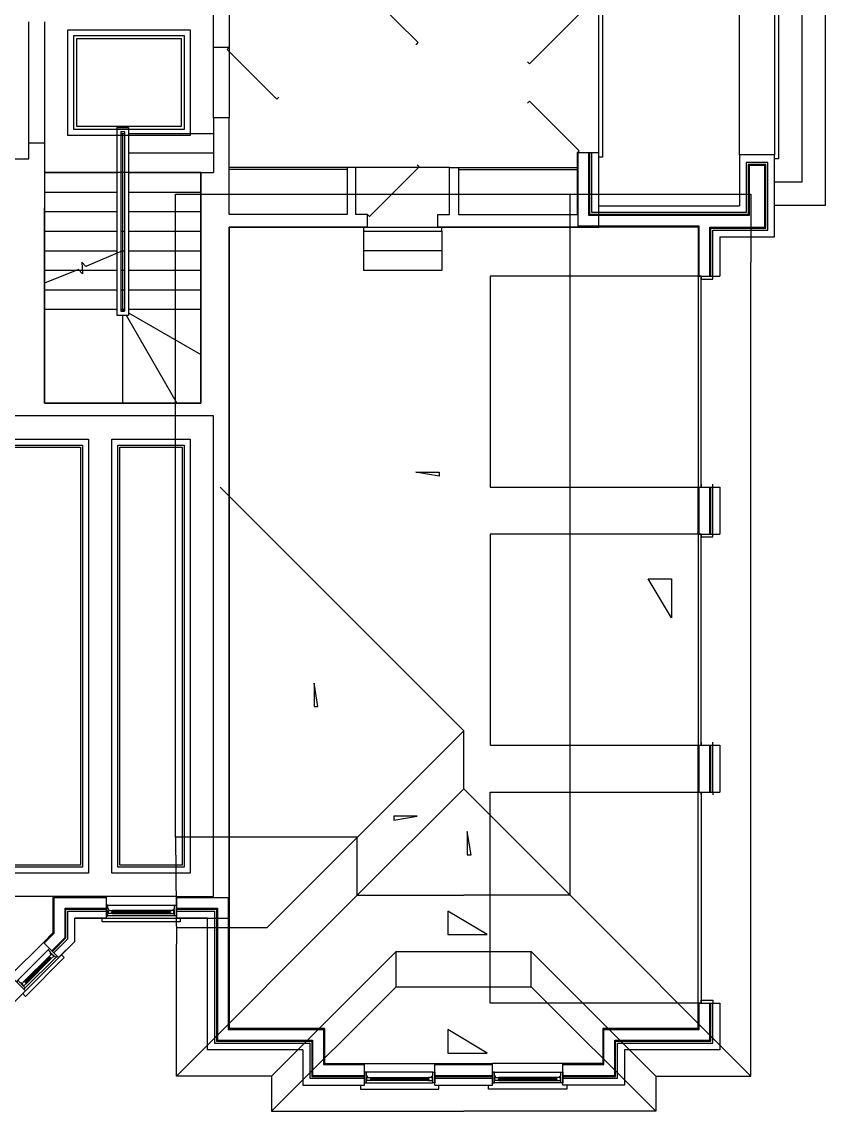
# Model space of a CAD drawing. Header units: metres. Extents: x -754 to 754, y 1 to 1180.
# Drawn here: x 343 to 754, y 61 to 618 of the extents above; entities that cross this region are included whole.
import ezdxf

# ---------------------------------------------------------------- set-up
doc = ezdxf.new("R2010")
doc.units = ezdxf.units.M

msp = doc.modelspace()

# ---------------------------------------------------------------- linework, layer by layer
at = {"layer": 'Defpoints', "elevation": 0.34}
msp.add_lwpolyline([(-177, 116.5), (-70, 116.5), (-70, 139), (70, 139), (70, 116.5), (177, 116.5), (177, 159.5), (244.99, 159.5), (244.99, 147.5), (277.94, 114.55), (337.05, 114.55), (370, 147.5), (370, 159.5), (438, 159.5), (449, 159.5), (449, 513), (638.09, 513), (638.09, 665.5)], dxfattribs=at)
at = {"layer": 'Defpoints', "color": 4, "elevation": 0.34}
msp.add_lwpolyline([(434.5, 541), (354.5, 541), (354.5, 423), (434.5, 423)], close=True, dxfattribs=at)
at = {"layer": 'FP-Above'}
for p, q in [((728.09, 624, 0.34), (728.09, 550, 0.34)), ((346.5, 556, 0.34), (346.5, 618.08, 0.34)), ((354.5, 618.08, 0.34), (354.5, 556, 0.34)), ((441.01, 569, 0.34), (441.01, 605, 0.34)), ((441.01, 569, 0.34), (441.01, 605, 0.34)), ((449, 605, 0.34), (449, 569, 0.34))]:
    msp.add_line(p, q, dxfattribs=at)
at = {"layer": 'FP-Above', "elevation": 0.34}
for points in [[(366.5, 614.08), (429, 614.08), (429, 560), (366.5, 559.99)], [(369.5, 611.08), (426, 611.08), (426, 563), (369.5, 562.99)], [(371, 609.58), (424.5, 609.58), (424.5, 564.5), (371, 564.49)]]:
    msp.add_lwpolyline(points, close=True, dxfattribs=at)
at = {"layer": 'FP-Above', "elevation": -0.34}
msp.add_lwpolyline([(561.8, 543.5), (513.8, 543.5)], dxfattribs=at)
at = {"layer": 'FP-Above'}
for points in [[(238, 404.5), (377, 404.5), (377, 182.5), (238, 182.5)], [(241, 401.5), (374, 401.5), (374, 185.5), (241, 185.5)], [(429, 182.5), (389, 182.5), (389, 404.5), (429, 404.5)], [(426, 185.5), (392, 185.5), (392, 401.5), (426, 401.5)], [(242, 400.5), (373, 400.5), (373, 186.5), (242, 186.5)], [(425, 186.5), (393, 186.5), (393, 400.5), (425, 400.5)]]:
    msp.add_lwpolyline(points, close=True, dxfattribs=at)
msp.add_lwpolyline([(359.01, 170.5), (255.99, 170.5)], dxfattribs=at)
at = {"layer": 'FP-Door'}
for p, q in [((710.09, 550, 0.34), (710.09, 624, 0.34)), ((582.5, 488), (582.5, 380)), ((690.5, 488), (582.5, 488)), ((582.5, 380), (690.5, 380)), ((582.5, 356), (582.5, 248)), ((690.5, 356), (582.5, 356)), ((582.5, 248), (690.5, 248)), ((582.5, 116), (582.5, 224)), ((582.5, 224), (690.5, 224)), ((690.5, 116), (582.5, 116))]:
    msp.add_line(p, q, dxfattribs=at)
for points in [[(544.63, 606.41), (545.69, 607.47), (523.06, 630.1), (522, 629.04)], [(601.64, 597.59), (602.7, 596.53), (628.15, 621.98), (627.09, 623.04)], [(474.45, 579.54), (473.39, 578.48), (447.94, 603.94), (449, 605)], [(601.64, 576.5), (602.7, 577.56), (628.15, 552.1), (627.09, 551.04)], [(545.25, 544.96), (546.31, 543.9), (520.86, 518.44), (519.8, 519.5)], [(689, 488), (689, 380), (690.5, 380), (690.5, 488)], [(690.5, 488), (690.5, 486.5), (696.5, 486.5), (696.5, 488)], [(690.5, 381.5), (690.5, 380), (696.5, 380), (696.5, 381.5)], [(689, 356), (689, 248), (690.5, 248), (690.5, 356)], [(690.5, 356), (690.5, 354.5), (696.5, 354.5), (696.5, 356)], [(690.5, 249.5), (690.5, 248), (696.5, 248), (696.5, 249.5)], [(689, 116), (689, 224), (690.5, 224), (690.5, 116)], [(690.5, 222.5), (690.5, 224), (696.5, 224), (696.5, 222.5)], [(690.5, 116), (690.5, 117.5), (696.5, 117.5), (696.5, 116)]]:
    msp.add_lwpolyline(points, dxfattribs=at)
at = {"layer": 'FP-Mill'}
for points in [[(509.3, 542.5), (449, 542.5)], [(566.3, 542.5), (627.09, 542.5)]]:
    msp.add_lwpolyline(points, dxfattribs=at)
at = {"layer": 'FP-Note'}
for points in [[(544.45, 387.68), (556.45, 387.68), (556.45, 385.68), (544.45, 387.68)], [(663.39, 333.1), (675.39, 333.1), (675.39, 313.1), (663.39, 333.1)], [(492.45, 279.69), (492.45, 267.69), (494.45, 267.69), (492.45, 279.69)], [(545.2, 211.58), (533.2, 211.58), (533.2, 209.58), (545.2, 211.58)], [(570.81, 203.81), (570.81, 191.81), (572.81, 191.81), (570.81, 203.81)], [(560.96, 163.07), (560.96, 151.07), (580.96, 151.07), (560.96, 163.07)], [(560.96, 102.45), (560.96, 90.45), (580.96, 90.45), (560.96, 102.45)]]:
    msp.add_lwpolyline(points, dxfattribs=at)
at = {"layer": 'FP-Proposed Wall'}
for p, q in [((441, 605, 0.34), (441, 626.08, 0.34)), ((449, 629.04, 0.34), (449, 605, 0.34)), ((449, 605, 0.34), (441, 605, 0.34)), ((449, 605, 0.34), (441.01, 605, 0.34)), ((441, 569, 0.34), (441, 541, 0.34)), ((449, 569, 0.34), (441, 569, 0.34)), ((449, 569, 0.34), (441.01, 569, 0.34)), ((449, 519.5, 0.34), (449, 569, 0.34)), ((346.5, 548, 0.34), (346.5, 556, 0.34)), ((354.5, 556, 0.34), (346.5, 556, 0.34)), ((354.5, 556, 0.34), (354.5, 523, 0.34)), ((326.5, 548, 0.34), (346.5, 548, 0.34)), ((627.09, 551.04, 0.34), (627.09, 519.5, 0.34)), ((638.09, 551.04, 0.34), (627.09, 551.04, 0.34)), ((638.09, 524, 0.34), (638.09, 551.04, 0.34)), ((710.09, 550, 0.34), (710.09, 524, 0.34)), ((728.09, 550, 0.34), (710.09, 550, 0.34)), ((728.09, 508.08, 0.34), (728.09, 550, 0.34)), ((434.5, 541, 0.34), (434.5, 423, 0.34)), ((434.5, 541, 0.34), (441, 541, 0.34)), ((509.3, 543.5, 0.34), (509.3, 519.5, 0.34)), ((513.8, 543.5, 0.34), (509.3, 543.5, 0.34)), ((513.8, 519.5, 0.34), (513.8, 543.5, 0.34)), ((561.8, 519.5, 0.34), (561.8, 543.5, 0.34)), ((561.8, 543.5, 0.34), (566.3, 543.5, 0.34)), ((566.3, 543.5, 0.34), (566.3, 519.5, 0.34)), ((354.5, 423, 0.34), (354.5, 523, 0.34)), ((354.5, 523, 0.34), (354.5, 523, 0.34)), ((509.3, 519.5, 0.34), (449, 519.5, 0.34)), ((519.8, 519.5, 0.34), (513.8, 519.5, 0.34)), ((519.8, 513, 0.34), (519.8, 519.5, 0.34)), ((555.8, 513, 0.34), (555.8, 519.5, 0.34)), ((555.8, 519.5, 0.34), (561.8, 519.5, 0.34)), ((566.3, 519.5, 0.34), (627.09, 519.5, 0.34)), ((638.09, 524, 0.34), (710.09, 524, 0.34)), ((449, 513, 0.34), (449, 103, 0.34)), ((519.8, 513, 0.34), (449, 513, 0.34)), ((689.09, 513, 0.34), (555.8, 513, 0.34)), ((689.09, 488, 0.34), (689.09, 513, 0.34)), ((700.09, 508.08, 0.34), (700.09, 488, 0.34)), ((700.09, 508.08, 0.34), (728.09, 508.08, 0.34)), ((689.09, 488, 0.34), (700.09, 488, 0.34)), ((434.5, 423, 0.34), (354.5, 423, 0.34)), ((441, 416.5, 0.34), (326.5, 416.5, 0.34)), ((441, 170.5, 0.34), (441, 416.5, 0.34)), ((689, 356, 0.34), (689, 380, 0.34)), ((689, 380, 0.34), (700, 380, 0.34)), ((700, 380, 0.34), (700, 356, 0.34)), ((689, 356, 0.34), (700, 356, 0.34)), ((689, 224, 0.34), (689, 248, 0.34)), ((689, 248, 0.34), (700, 248, 0.34)), ((700, 248, 0.34), (700, 224, 0.34)), ((689, 224, 0.34), (700, 224, 0.34)), ((386, 170.5, 0.34), (359, 170.5, 0.34)), ((386, 170.5, 0.34), (386, 159.5, 0.34)), ((422, 170.5, 0.34), (422, 159.5, 0.34)), ((422, 170.5, 0.34), (441, 170.5, 0.34)), ((386, 159.5, 0.34), (370, 159.5, 0.34)), ((438, 159.5, 0.34), (422, 159.5, 0.34)), ((438, 92, 0.34), (438, 159.5, 0.34)), ((353.97, 147.03, 0.34), (361.75, 139.25, 0.34)), ((337, 130.06, 0.34), (344.78, 122.28, 0.34)), ((689, 103, 0.34), (689, 116, 0.34)), ((689, 116, 0.34), (700, 116, 0.34)), ((700, 116, 0.34), (700, 92, 0.34)), ((497.73, 103, 0.34), (449, 103, 0.34)), ((449, 103, 0.34), (449, 103, 0.34)), ((497.73, 103, 0.34), (497.73, 85, 0.34)), ((640.27, 103, 0.34), (640.27, 85, 0.34)), ((689, 103, 0.34), (640.27, 103, 0.34)), ((486.73, 92, 0.34), (438, 92, 0.34)), ((486.73, 92, 0.34), (486.73, 74, 0.34)), ((651.27, 92, 0.34), (651.27, 74, 0.34)), ((700, 92, 0.34), (651.27, 92, 0.34)), ((497.73, 85, 0.34), (518.25, 85, 0.34)), ((518.25, 74, 0.34), (518.25, 85, 0.34)), ((554.25, 74, 0.34), (554.25, 85, 0.34)), ((554.25, 85, 0.34), (583.75, 85, 0.34)), ((583.75, 74, 0.34), (583.75, 85, 0.34)), ((619.75, 74, 0.34), (619.75, 85, 0.34)), ((640.27, 85, 0.34), (619.75, 85, 0.34)), ((486.73, 74, 0.34), (518.25, 74, 0.34)), ((554.25, 74, 0.34), (583.75, 74, 0.34)), ((651.27, 74, 0.34), (619.75, 74, 0.34))]:
    msp.add_line(p, q, dxfattribs=at)
at = {"layer": 'FP-Proposed Wall', "elevation": 0.34}
for points in [[(353.97, 147.03), (359, 152.06), (359, 170.5)], [(361.75, 139.25), (370, 147.5), (370, 159.5)], [(325.5, 114.55), (337.05, 114.55), (344.78, 122.28)]]:
    msp.add_lwpolyline(points, dxfattribs=at)
at = {"layer": 'FP-Roof', "color": 1}
for p, q in [((421.57, 200.9), (421.57, 529.84)), ((421.57, 529.84), (623.51, 529.84)), ((623.51, 171.16), (623.51, 529.84)), ((623.51, 529.84), (716, 529.84)), ((716, 529.84), (716, 495.17)), ((716, 78.67), (716, 495.17)), ((421.57, 200.9), (422, 146.17)), ((446.61, 200.9), (421.57, 200.9)), ((514.63, 200.9), (446.61, 200.9)), ((468.21, 154.48), (514.63, 200.9)), ((514.48, 171.16), (514.48, 200.9)), ((422, 78.67), (514.48, 171.16)), ((514.48, 171.16), (569, 171.16)), ((623.51, 171.16), (569, 171.16)), ((716, 78.67), (623.51, 171.16)), ((468.21, 154.48), (421.93, 154.48)), ((422, 78.67), (422, 146.17)), ((470.73, 78.67), (534.42, 142.36)), ((534.42, 124.36), (534.42, 142.36)), ((534.42, 142.36), (603.58, 142.36)), ((667.27, 78.67), (603.58, 142.36)), ((603.58, 124.36), (603.58, 142.36)), ((470.73, 60.67), (534.42, 124.36)), ((534.42, 124.36), (603.58, 124.36)), ((667.27, 60.67), (603.58, 124.36)), ((470.73, 78.67), (422, 78.67)), ((667.27, 78.67), (716, 78.67))]:
    msp.add_line(p, q, dxfattribs=at)
for points in [[(470.73, 78.67), (470.73, 60.67), (569, 60.67)], [(667.27, 78.67), (667.27, 60.67), (569, 60.67)]]:
    msp.add_lwpolyline(points, dxfattribs=at)
at = {"layer": 'FP-Roof Detail'}
for points in [[(569, 225.67), (569, 255.27), (444.36, 379.91)], [(514.48, 200.76), (569, 255.27)], [(514.48, 171.16), (569, 225.67)], [(623.51, 171.16), (569, 225.67)]]:
    msp.add_lwpolyline(points, dxfattribs=at)
at = {"layer": 'FP-Stair'}
for p, q in [((391.5, 564, 0.34), (397.5, 564, 0.34)), ((391.5, 564, 0.34), (391.5, 468, 0.34)), ((397.5, 564, 0.34), (397.5, 468, 0.34)), ((393.5, 562, 0.34), (393.5, 470, 0.34)), ((393.5, 562, 0.34), (395.5, 562, 0.34)), ((393.5, 561, 0.34), (395.5, 561, 0.34)), ((394.5, 561, 0.34), (394.5, 470, 0.34)), ((395.5, 562, 0.34), (395.5, 470, 0.34)), ((397.5, 561, 0.34), (441, 561, 0.34)), ((397.5, 551, 0.34), (441, 551, 0.34)), ((354.5, 541, 0.34), (391.5, 541, 0.34)), ((397.5, 541, 0.34), (434.5, 541, 0.34)), ((354.5, 531, 0.34), (391.5, 531, 0.34)), ((397.5, 531, 0.34), (434.5, 531, 0.34)), ((354.5, 521, 0.34), (391.5, 521, 0.34)), ((397.5, 521, 0.34), (434.5, 521, 0.34)), ((354.5, 511, 0.34), (391.5, 511, 0.34)), ((393.5, 511, 0.34), (395.5, 511, 0.34)), ((397.5, 511, 0.34), (434.5, 511, 0.34)), ((517.8, 511.01, 0.34), (517.8, 491.01, 0.34)), ((557.8, 511.01, 0.34), (557.8, 491.01, 0.34)), ((354.5, 501, 0.34), (391.5, 501, 0.34)), ((393.5, 501, 0.34), (395.5, 501, 0.34)), ((397.5, 501, 0.34), (434.5, 501, 0.34)), ((354.5, 491, 0.34), (373.88, 491, 0.34)), ((373.88, 491, 0.34), (391.5, 491, 0.34)), ((393.5, 491, 0.34), (395.5, 491, 0.34)), ((397.5, 491, 0.34), (434.5, 491, 0.34)), ((354.5, 481, 0.34), (391.5, 481, 0.34)), ((393.5, 481, 0.34), (395.5, 481, 0.34)), ((397.5, 481, 0.34), (434.5, 481, 0.34)), ((354.5, 471, 0.34), (391.5, 471, 0.34)), ((393.5, 471, 0.34), (395.5, 471, 0.34)), ((393.5, 470, 0.34), (395.5, 470, 0.34)), ((394.5, 471, 0.34), (395.08, 470, 0.34)), ((394.5, 471, 0.34), (395.5, 470.42, 0.34)), ((397.5, 471, 0.34), (434.5, 471, 0.34)), ((397.5, 469.27, 0.34), (434.5, 447.91, 0.34)), ((391.5, 468, 0.34), (397.5, 468, 0.34)), ((394.5, 468, 0.34), (394.5, 423, 0.34)), ((396.23, 468, 0.34), (422.21, 423, 0.34))]:
    msp.add_line(p, q, dxfattribs=at)
for points, elevation in [([(728, 650.04), (754, 650.04), (754, 524.04), (728, 524.04)], 0.34), ([(728, 638.04), (742, 638.04), (742, 536.04), (728, 536.04)], 0.34), ([(640.09, 625.04), (640.09, 548.91), (638.09, 548.91)], 1.51)]:
    msp.add_lwpolyline(points, dxfattribs=dict(at, elevation=elevation))
for points in [[(728.09, 626), (730.09, 626), (730.09, 548), (728.09, 548)], [(517.8, 513.01), (517.8, 511.01), (557.8, 511.01), (557.8, 513.01)], [(517.8, 501.01), (557.8, 501.01)], [(517.8, 491.01), (557.8, 491.01)]]:
    msp.add_lwpolyline(points, dxfattribs=at)
at = {"layer": 'FP-Stair', "linetype": 'Continuous'}
msp.add_lwpolyline([(394.5, 501), (375.67, 492.9), (373.69, 495.05), (373.96, 489.21), (371.98, 491.36), (354.5, 484.33)], dxfattribs=at)
at = {"layer": 'FP-Wall Detail', "elevation": 0.34}
for points in [[(689.5, 488), (689.5, 513.5), (627.59, 513.5), (627.59, 551.04)], [(695, 519), (633.09, 519), (633.09, 551.04)], [(695.5, 519.5), (633.59, 519.5), (633.59, 551.04)], [(696.5, 520.5), (634.59, 520.5), (634.59, 551.04)], [(695, 513.08), (723.09, 513.08), (723.09, 544.58), (715.09, 544.58), (715.09, 519), (695, 519)], [(695.5, 512.58), (723.59, 512.58), (723.59, 545.08), (714.59, 545.08), (714.59, 519.5), (695.5, 519.5)], [(696.5, 511.58), (724.59, 511.58), (724.59, 546.08), (713.59, 546.08), (713.59, 520.5), (696.5, 520.5)], [(695, 488), (695, 513.08)], [(695.5, 488), (695.5, 512.58)], [(696.5, 488), (696.5, 511.58)], [(689.5, 356), (689.5, 380)], [(695, 356), (695, 380)], [(695.5, 356), (695.5, 380)], [(696.5, 356), (696.5, 380)], [(689.5, 224), (689.5, 248)], [(695, 224), (695, 248)], [(695.5, 224), (695.5, 248)], [(696.5, 224), (696.5, 248)], [(354.32, 146.68), (359.5, 151.85), (359.5, 170), (386, 170)], [(422, 170), (448.5, 170), (448.5, 102.5), (497.23, 102.5), (497.23, 84.5), (518.25, 84.5)], [(358.21, 142.79), (365, 149.57), (365, 164.5), (386, 164.5)], [(358.57, 142.43), (365.5, 149.36), (365.5, 164), (386, 164)], [(359.27, 141.73), (366.5, 148.95), (366.5, 163), (386, 163)], [(422, 164.5), (443, 164.5), (443, 97), (491.73, 97), (491.73, 79), (518.25, 79)], [(422, 164), (442.5, 164), (442.5, 96.5), (491.23, 96.5), (491.23, 78.5), (518.25, 78.5)], [(422, 163), (441.5, 163), (441.5, 95.5), (490.23, 95.5), (490.23, 77.5), (518.25, 77.5)], [(619.75, 77.5), (647.77, 77.5), (647.77, 95.5), (696.5, 95.5), (696.5, 116)], [(619.75, 78.5), (646.77, 78.5), (646.77, 96.5), (695.5, 96.5), (695.5, 116)], [(619.75, 79), (646.27, 79), (646.27, 97), (695, 97), (695, 116)], [(619.75, 84.5), (640.77, 84.5), (640.77, 102.5), (689.5, 102.5), (689.5, 116)], [(554.25, 84.5), (583.75, 84.5)], [(554.25, 79), (583.75, 79)], [(554.25, 78.5), (583.75, 78.5)], [(554.25, 77.5), (583.75, 77.5)]]:
    msp.add_lwpolyline(points, dxfattribs=at)
at = {"layer": 'FP-Wall Detail'}
for points in [[(509.3, 543.5), (449, 543.5)], [(566.3, 543.5), (627.09, 543.5)]]:
    msp.add_lwpolyline(points, dxfattribs=at)
at = {"layer": 'FP-Window'}
for p, q in [((422, 170.5), (386, 170.5)), ((386, 170.5), (386, 170.5)), ((387, 166.11), (421, 166.11)), ((389, 162.86), (389, 162.36)), ((418.75, 163.36), (389.25, 163.36)), ((389.25, 163.36), (389.5, 163.11)), ((389.25, 161.86), (389.5, 162.11)), ((389.25, 161.86), (418.75, 161.86)), ((389.5, 162.98), (389.5, 163.11)), ((389.5, 162.11), (389.5, 162.23)), ((418.75, 163.36), (418.5, 163.11)), ((418.5, 162.98), (418.5, 163.11)), ((418.5, 162.11), (418.5, 162.23)), ((418.75, 161.86), (418.5, 162.11)), ((419, 162.86), (419, 162.36)), ((384, 157.5), (384, 159.5)), ((424, 157.5), (384, 157.5)), ((421, 160.61), (387, 160.61)), ((424, 159.5), (424, 157.5)), ((337, 130.06), (353.97, 147.03)), ((353.97, 147.03), (353.97, 147.03)), ((356.37, 143.22), (340.81, 127.66)), ((344.35, 127.31), (356.72, 139.68)), ((356.72, 139.68), (356.72, 139.33)), ((357.25, 139.5), (357.61, 139.15)), ((364.58, 139.25), (363.16, 140.67)), ((344.7, 123.77), (360.26, 139.33)), ((344.78, 119.45), (364.58, 139.25)), ((357.79, 138.62), (345.41, 126.24)), ((356.81, 139.24), (356.72, 139.33)), ((357.43, 138.62), (357.34, 138.71)), ((357.79, 138.62), (357.43, 138.62)), ((344.35, 127.31), (344.7, 127.31)), ((344.53, 126.78), (344.88, 126.42)), ((344.79, 127.22), (344.7, 127.31)), ((345.41, 126.6), (345.32, 126.69)), ((345.41, 126.24), (345.41, 126.6)), ((343.36, 120.87), (344.78, 119.45)), ((518.25, 85), (554.25, 85)), ((554.25, 85), (554.25, 85)), ((619.75, 85), (583.75, 85)), ((583.75, 85), (583.75, 85)), ((553.25, 80.61), (519.25, 80.61)), ((584.75, 80.61), (618.75, 80.61)), ((516.25, 74), (516.25, 72)), ((519.25, 75.11), (553.25, 75.11)), ((521.25, 77.36), (521.25, 76.86)), ((521.5, 77.86), (521.75, 77.61)), ((521.5, 77.86), (551, 77.86)), ((521.5, 76.36), (521.75, 76.61)), ((551, 76.36), (521.5, 76.36)), ((521.75, 77.48), (521.75, 77.61)), ((521.75, 76.61), (521.75, 76.73)), ((551, 77.86), (550.75, 77.61)), ((550.75, 77.48), (550.75, 77.61)), ((550.75, 76.61), (550.75, 76.73)), ((551, 76.36), (550.75, 76.61)), ((551.25, 77.36), (551.25, 76.86)), ((556.25, 72), (556.25, 74)), ((581.75, 72), (581.75, 74)), ((618.75, 75.11), (584.75, 75.11)), ((586.75, 77.36), (586.75, 76.86)), ((616.5, 77.86), (587, 77.86)), ((587, 77.86), (587.25, 77.61)), ((587, 76.36), (587.25, 76.61)), ((587, 76.36), (616.5, 76.36)), ((587.25, 77.48), (587.25, 77.61)), ((587.25, 76.61), (587.25, 76.73)), ((616.5, 77.86), (616.25, 77.61)), ((616.25, 77.48), (616.25, 77.61)), ((616.25, 76.61), (616.25, 76.73)), ((616.5, 76.36), (616.25, 76.61)), ((616.75, 77.36), (616.75, 76.86)), ((621.75, 74), (621.75, 72)), ((516.25, 72), (556.25, 72)), ((621.75, 72), (581.75, 72))]:
    msp.add_line(p, q, dxfattribs=at)
for points in [[(386, 160.61), (387, 160.61), (387, 163.61), (387.5, 163.61), (387.5, 164.11), (387, 164.11), (387, 166.11), (386, 166.11), (386, 160.61)], [(389.25, 161.86), (387.25, 161.86), (387.25, 163.36), (389.25, 163.36)], [(419, 162.98), (389, 162.98), (389, 162.86), (419, 162.86)], [(419, 162.23), (389, 162.23), (389, 162.36), (419, 162.36)], [(418.75, 161.86), (420.75, 161.86), (420.75, 163.36), (418.75, 163.36)], [(422, 160.61), (421, 160.61), (421, 163.61), (420.5, 163.61), (420.5, 164.11), (421, 164.11), (421, 166.11), (422, 166.11), (422, 160.61)], [(344.44, 126.86), (357.17, 139.59), (357.25, 139.5), (344.53, 126.78)], [(360.97, 140.03), (360.26, 139.33), (358.14, 141.45), (357.79, 141.09), (357.43, 141.45), (357.79, 141.8), (356.37, 143.22), (357.08, 143.92), (360.97, 140.03)], [(357.79, 138.62), (359.2, 140.03), (358.14, 141.09), (356.72, 139.68)], [(344.97, 126.33), (357.7, 139.06), (357.61, 139.15), (344.88, 126.42)], [(344, 123.06), (344.7, 123.77), (342.58, 125.89), (342.94, 126.24), (342.58, 126.6), (342.23, 126.24), (340.81, 127.66), (340.11, 126.95), (344, 123.06)], [(345.41, 126.24), (344, 124.83), (342.94, 125.89), (344.35, 127.31)], [(518.25, 75.11), (519.25, 75.11), (519.25, 78.11), (519.75, 78.11), (519.75, 78.61), (519.25, 78.61), (519.25, 80.61), (518.25, 80.61), (518.25, 75.11)], [(554.25, 75.11), (553.25, 75.11), (553.25, 78.11), (552.75, 78.11), (552.75, 78.61), (553.25, 78.61), (553.25, 80.61), (554.25, 80.61), (554.25, 75.11)], [(583.75, 75.11), (584.75, 75.11), (584.75, 78.11), (585.25, 78.11), (585.25, 78.61), (584.75, 78.61), (584.75, 80.61), (583.75, 80.61), (583.75, 75.11)], [(619.75, 75.11), (618.75, 75.11), (618.75, 78.11), (618.25, 78.11), (618.25, 78.61), (618.75, 78.61), (618.75, 80.61), (619.75, 80.61), (619.75, 75.11)], [(521.5, 76.36), (519.5, 76.36), (519.5, 77.86), (521.5, 77.86)], [(521.25, 77.48), (551.25, 77.48), (551.25, 77.36), (521.25, 77.36)], [(521.25, 76.73), (551.25, 76.73), (551.25, 76.86), (521.25, 76.86)], [(551, 76.36), (553, 76.36), (553, 77.86), (551, 77.86)], [(587, 76.36), (585, 76.36), (585, 77.86), (587, 77.86)], [(616.75, 77.48), (586.75, 77.48), (586.75, 77.36), (616.75, 77.36)], [(616.75, 76.73), (586.75, 76.73), (586.75, 76.86), (616.75, 76.86)], [(616.5, 76.36), (618.5, 76.36), (618.5, 77.86), (616.5, 77.86)]]:
    msp.add_lwpolyline(points, dxfattribs=at)

doc.saveas('drawing.dxf')
